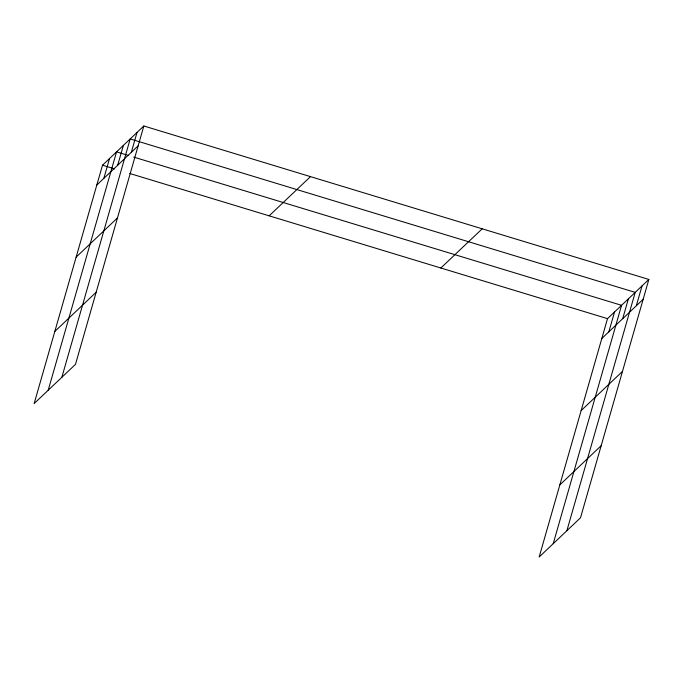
<?xml version="1.0" encoding="UTF-8"?>
<svg xmlns="http://www.w3.org/2000/svg" width="683" height="683" viewBox="0 0 683 683"><rect width="100%" height="100%" fill="white"/><g stroke="black" fill="none" stroke-linecap="round" stroke-linejoin="round"><path stroke-width="1.02" d="M143.84 125.996L102.501 165.201L34.15 403.559L75.489 364.355L143.84 125.996L648.85 279.441L580.499 517.799L539.16 557.004L607.511 318.645L648.85 279.441M103.842 178.365L109.528 158.533M48.203 390.232L116.554 151.874L128.677 155.553M117.689 165.235L123.375 145.402M61.846 377.298L130.197 138.931L635.207 292.375L566.864 530.742M131.324 152.3L137.018 132.468M608.852 331.81L614.538 311.977M553.221 543.677L621.564 305.318L133.723 157.09M622.7 318.679L628.386 298.847M636.343 305.745L642.029 285.912M96.807 185.033L138.145 145.838M76.129 257.141L117.467 217.945M54.828 331.443L96.166 292.247M269.153 215.837L310.492 176.632M440.859 268.001L482.198 228.805M601.825 338.478L643.164 299.282M581.148 410.585L622.486 371.39M559.847 484.887L601.177 445.692M102.501 165.201L114.616 168.88M129.77 173.482L607.511 318.645"/></g></svg>
